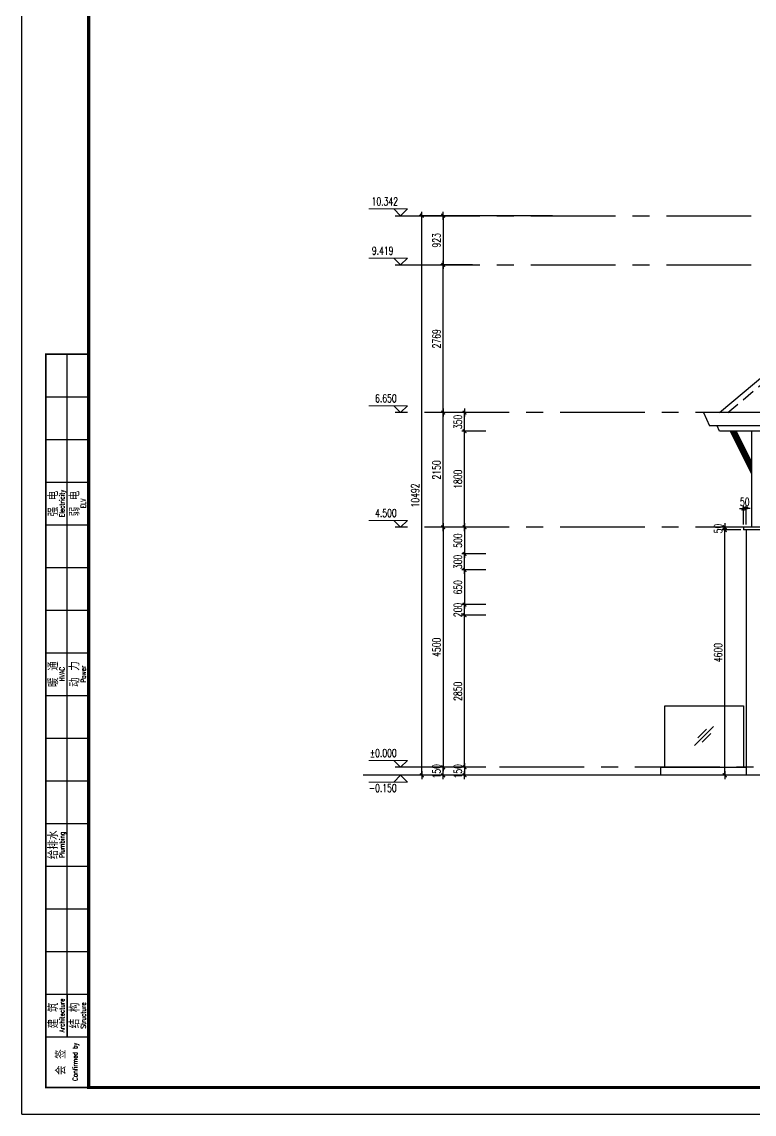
# Model space of a CAD drawing. Extents: x -395226 to -176901, y -140672 to 68263.
# Drawn here: x -342190 to -328470, y -74629 to -54150 of the extents above; entities that cross this region are included whole.
import ezdxf
from ezdxf.enums import TextEntityAlignment as Align

# ---------------------------------------------------------------- set-up
doc = ezdxf.new("R2010")
doc.units = 0
doc.header["$LTSCALE"] = 1000
doc.header["$MEASUREMENT"] = 0
for name, pattern in [('ACAD_ISO08W100', [36, 24, -3, 6, -3]), ('CENTER', [50.8, 31.75, -6.35, 6.35, -6.35]), ('HIDDEN', [0.375, 0.25, -0.125])]:
    doc.linetypes.add(name, pattern=pattern)
doc.layers.get('0').update_dxf_attribs({"linetype": 'CONTINUOUS'})
doc.layers.get('Defpoints').update_dxf_attribs({"linetype": 'CONTINUOUS'})
for name, color, linetype in [('A-DIM', 201, 'CONTINUOUS'), ('A-DOTE', 8, 'ACAD_ISO08W100'), ('A-FACADE-hatch', 252, 'CONTINUOUS'), ('A-FIN-GRAN', 34, 'CONTINUOUS'), ('A-LINE', 8, 'CONTINUOUS'), ('A-PUB-DIM', 3, 'CONTINUOUS'), ('A-ROOF', 7, 'CONTINUOUS'), ('A-SITE', 7, 'CONTINUOUS'), ('A-WINDOW', 4, 'CONTINUOUS'), ('Sect 18', 1, 'CONTINUOUS'), ('图框', 7, 'CONTINUOUS')]:
    doc.layers.add(name, color=color, linetype=linetype)
doc.layers.add('A-LEVEL', color=135, linetype='CONTINUOUS', lineweight=0)
doc.styles.add('DIM_FONT', font='SIMPLEX', dxfattribs={"width": 0.7, "bigfont": 'GBCBIG'})
doc.styles.add('TJHZTXT', font='tjromans.shx', dxfattribs={"width": 0.8, "bigfont": 'tjhztxt.shx'})
doc.styles.add('TKZ2_tjkts.shx', font='tjromant.shx', dxfattribs={"bigfont": 'tjkts.shx'})
doc.styles.add('zjz', font='tjromans.shx', dxfattribs={"width": 0.7, "height": 500, "bigfont": 'tjhztxt.shx'})
doc.dimstyles.new('DIM100', dxfattribs={"dimscale": 100, "dimtxt": 3, "dimasz": 0.01, "dimexe": 1, "dimexo": 1, "dimgap": 1, "dimtad": 1, "dimdec": 0, "dimzin": 0, "dimdsep": 46, "dimtxsty": 'DIM_FONT', "dimblk1": '_DIMX', "dimblk2": '_DIMX', "dimsah": 1, "dimcen": 0.01, "dimclrd": 256, "dimclre": 256, "dimclrt": 7, "dimadec": 0, "dimazin": 0, "dimtfac": 1, "dimtdec": 0, "dimtix": 1, "dimtmove": 2, "dimatfit": 3, "dimldrblk": '_DIMX', "dimfxl": 0, "dimtolj": 1, "dimtzin": 5, "dimarcsym": 0})

# ---------------------------------------------------------------- blocks, each defined once
blk = doc.blocks.new('glass hatch')
at = {"color": 9}
for p, q in [((0, 0), (355, 355)), ((61, 143), (225, 306)), ((143, 61), (306, 225))]:
    blk.add_line(p, q, dxfattribs=at)
blk = doc.blocks.new('_DIMX')
blk.add_line((-150, 0), (150, 0))
at = {"const_width": 50}
blk.add_lwpolyline([(-70, -70), (70, 70)], dxfattribs=at)
blk = doc.blocks.new('*D549')
at = {"layer": 'A-PUB-DIM', "lineweight": -2}
for p, q in [((-332246, -57784), (-334745, -57784)), ((-334695, -68276), (-334695, -57785)), ((-332146, -68276), (-334745, -68276))]:
    blk.add_line(p, q, dxfattribs=at)
at = {"layer": 'Defpoints', "color": 0}
for p in [(-334695, -57784), (-332196, -57784), (-332096, -68276)]:
    blk.add_point(p, dxfattribs=at)
at = {"layer": 'A-PUB-DIM', "lineweight": -2, "xscale": 0.5, "yscale": 0.5, "zscale": 0.5}
for p, rotation in [((-334695, -57784), 90), ((-334695, -68276), 270)]:
    blk.add_blockref('_DIMX', p, dxfattribs=dict(at, rotation=rotation))
at = {"layer": 'A-PUB-DIM', "insert": (-334820, -63030), "char_height": 150, "attachment_point": 5, "rotation": 90, "style": 'DIM_FONT'}
blk.add_mtext('\\A1;10492', dxfattribs=at)
blk = doc.blocks.new('*D550')
at = {"layer": 'A-PUB-DIM', "lineweight": -2}
for p, q in [((-333746, -63626), (-334345, -63626)), ((-334295, -63627), (-334295, -68126)), ((-333746, -68126), (-334345, -68126))]:
    blk.add_line(p, q, dxfattribs=at)
at = {"layer": 'Defpoints', "color": 0}
for p in [(-333696, -63626), (-334295, -68126), (-333696, -68126)]:
    blk.add_point(p, dxfattribs=at)
at = {"layer": 'A-PUB-DIM', "lineweight": -2, "xscale": 0.5, "yscale": 0.5, "zscale": 0.5}
for p, rotation in [((-334295, -63626), 90), ((-334295, -68126), 270)]:
    blk.add_blockref('_DIMX', p, dxfattribs=dict(at, rotation=rotation))
at = {"layer": 'A-PUB-DIM', "insert": (-334420, -65876), "char_height": 150, "attachment_point": 5, "rotation": 90, "style": 'DIM_FONT'}
blk.add_mtext('\\A1;4500', dxfattribs=at)
blk = doc.blocks.new('*D551')
at = {"layer": 'A-PUB-DIM', "lineweight": -2}
for p, q in [((-333746, -61476), (-334345, -61476)), ((-334295, -63626), (-334295, -61477)), ((-333746, -63626), (-334345, -63626))]:
    blk.add_line(p, q, dxfattribs=at)
at = {"layer": 'Defpoints', "color": 0}
for p in [(-334295, -61476), (-333696, -61476), (-333696, -63626)]:
    blk.add_point(p, dxfattribs=at)
at = {"layer": 'A-PUB-DIM', "lineweight": -2, "xscale": 0.5, "yscale": 0.5, "zscale": 0.5}
for p, rotation in [((-334295, -61476), 90), ((-334295, -63626), 270)]:
    blk.add_blockref('_DIMX', p, dxfattribs=dict(at, rotation=rotation))
at = {"layer": 'A-PUB-DIM', "insert": (-334420, -62551), "char_height": 150, "attachment_point": 5, "rotation": 90, "style": 'DIM_FONT'}
blk.add_mtext('\\A1;2150', dxfattribs=at)
blk = doc.blocks.new('A$C27EA7CCC')
at = {"layer": 'A-LEVEL', "linetype": 'ByBlock'}
blk.add_lwpolyline([(1018, 509), (509, 0), (0, 509), (2880, 509)], dxfattribs=at)
at = {"layer": 'A-LEVEL', "style": 'zjz', "width": 0.7}
for tag, p in [('-6.000（建筑）', (3635, 1346)), ('-6.300（结构）', (3635, 645))]:
    blk.add_attdef(tag, text='', height=600, dxfattribs=at).set_placement(p, align=Align.RIGHT)
blk = doc.blocks.new('*D552')
at = {"layer": 'A-PUB-DIM', "lineweight": -2}
for p, q in [((-333746, -68126), (-334345, -68126)), ((-334295, -68126), (-334295, -68125)), ((-334295, -68276), (-334295, -68126)), ((-333746, -68276), (-334345, -68276)), ((-334295, -68277), (-334295, -68277))]:
    blk.add_line(p, q, dxfattribs=at)
at = {"layer": 'Defpoints', "color": 0}
for p in [(-334295, -68126), (-333696, -68126), (-333696, -68276)]:
    blk.add_point(p, dxfattribs=at)
at = {"layer": 'A-PUB-DIM', "lineweight": -2, "xscale": 0.5, "yscale": 0.5, "zscale": 0.5}
for p, rotation in [((-334295, -68126), 270), ((-334295, -68276), 90)]:
    blk.add_blockref('_DIMX', p, dxfattribs=dict(at, rotation=rotation))
at = {"layer": 'A-PUB-DIM', "insert": (-334420, -68201), "char_height": 150, "attachment_point": 5, "rotation": 90, "style": 'DIM_FONT'}
blk.add_mtext('\\A1;150', dxfattribs=at)
blk = doc.blocks.new('*D554')
at = {"layer": 'A-DIM', "lineweight": -2}
for p, q in [((-333495, -65276), (-333945, -65276)), ((-333895, -68126), (-333895, -65277)), ((-333495, -68126), (-333945, -68126))]:
    blk.add_line(p, q, dxfattribs=at)
at = {"layer": 'Defpoints', "color": 0}
for p in [(-333895, -65276), (-333445, -65276), (-333445, -68126)]:
    blk.add_point(p, dxfattribs=at)
at = {"layer": 'A-DIM', "lineweight": -2, "xscale": 0.5, "yscale": 0.5, "zscale": 0.5}
for p, rotation in [((-333895, -65276), 90), ((-333895, -68126), 270)]:
    blk.add_blockref('_DIMX', p, dxfattribs=dict(at, rotation=rotation))
at = {"layer": 'A-DIM', "insert": (-334020, -66701), "char_height": 150, "attachment_point": 5, "rotation": 90, "style": 'DIM_FONT'}
blk.add_mtext('\\A1;2850', dxfattribs=at)
blk = doc.blocks.new('*D555')
at = {"layer": 'A-DIM', "lineweight": -2}
for p, q in [((-333495, -65076), (-333945, -65076)), ((-333895, -65076), (-333895, -65075)), ((-333895, -65276), (-333895, -65076)), ((-333495, -65276), (-333945, -65276)), ((-333895, -65277), (-333895, -65277))]:
    blk.add_line(p, q, dxfattribs=at)
at = {"layer": 'Defpoints', "color": 0}
for p in [(-333895, -65076), (-333445, -65076), (-333445, -65276)]:
    blk.add_point(p, dxfattribs=at)
at = {"layer": 'A-DIM', "lineweight": -2, "xscale": 0.5, "yscale": 0.5, "zscale": 0.5}
for p, rotation in [((-333895, -65076), 270), ((-333895, -65276), 90)]:
    blk.add_blockref('_DIMX', p, dxfattribs=dict(at, rotation=rotation))
at = {"layer": 'A-DIM', "insert": (-334020, -65176), "char_height": 150, "attachment_point": 5, "rotation": 90, "style": 'DIM_FONT'}
blk.add_mtext('\\A1;200', dxfattribs=at)
blk = doc.blocks.new('*D556')
at = {"layer": 'A-DIM', "lineweight": -2}
for p, q in [((-333495, -61826), (-333945, -61826)), ((-333895, -63626), (-333895, -61827)), ((-333495, -63626), (-333945, -63626))]:
    blk.add_line(p, q, dxfattribs=at)
at = {"layer": 'Defpoints', "color": 0}
for p in [(-333895, -61826), (-333445, -61826), (-333445, -63626)]:
    blk.add_point(p, dxfattribs=at)
at = {"layer": 'A-DIM', "lineweight": -2, "xscale": 0.5, "yscale": 0.5, "zscale": 0.5}
for p, rotation in [((-333895, -61826), 90), ((-333895, -63626), 270)]:
    blk.add_blockref('_DIMX', p, dxfattribs=dict(at, rotation=rotation))
at = {"layer": 'A-DIM', "insert": (-334020, -62726), "char_height": 150, "attachment_point": 5, "rotation": 90, "style": 'DIM_FONT'}
blk.add_mtext('\\A1;1800', dxfattribs=at)
blk = doc.blocks.new('*D564')
at = {"layer": 'A-DIM', "lineweight": -2}
for p, q in [((-333495, -61476), (-333945, -61476)), ((-333895, -61476), (-333895, -61475)), ((-333895, -61826), (-333895, -61476)), ((-333495, -61826), (-333945, -61826)), ((-333895, -61827), (-333895, -61827))]:
    blk.add_line(p, q, dxfattribs=at)
at = {"layer": 'Defpoints', "color": 0}
for p in [(-333895, -61476), (-333445, -61476), (-333445, -61826)]:
    blk.add_point(p, dxfattribs=at)
at = {"layer": 'A-DIM', "lineweight": -2, "xscale": 0.5, "yscale": 0.5, "zscale": 0.5}
for p, rotation in [((-333895, -61476), 270), ((-333895, -61826), 90)]:
    blk.add_blockref('_DIMX', p, dxfattribs=dict(at, rotation=rotation))
at = {"layer": 'A-DIM', "insert": (-334020, -61651), "char_height": 150, "attachment_point": 5, "rotation": 90, "style": 'DIM_FONT'}
blk.add_mtext('\\A1;350', dxfattribs=at)
blk = doc.blocks.new('*D567')
at = {"layer": 'A-PUB-DIM', "lineweight": -2}
for p, q in [((-333746, -58707), (-334345, -58707)), ((-334295, -61476), (-334295, -58708)), ((-333746, -61476), (-334345, -61476))]:
    blk.add_line(p, q, dxfattribs=at)
at = {"layer": 'Defpoints', "color": 0}
for p in [(-334295, -58707), (-333696, -58707), (-333696, -61476)]:
    blk.add_point(p, dxfattribs=at)
at = {"layer": 'A-PUB-DIM', "lineweight": -2, "xscale": 0.5, "yscale": 0.5, "zscale": 0.5}
for p, rotation in [((-334295, -58707), 90), ((-334295, -61476), 270)]:
    blk.add_blockref('_DIMX', p, dxfattribs=dict(at, rotation=rotation))
at = {"layer": 'A-PUB-DIM', "insert": (-334420, -60092), "char_height": 150, "attachment_point": 5, "rotation": 90, "style": 'DIM_FONT'}
blk.add_mtext('\\A1;2769', dxfattribs=at)
blk = doc.blocks.new('*D580')
at = {"layer": 'A-PUB-DIM', "lineweight": -2}
for p, q in [((-333746, -57784), (-334345, -57784)), ((-334295, -57785), (-334295, -58707)), ((-333746, -58707), (-334345, -58707))]:
    blk.add_line(p, q, dxfattribs=at)
at = {"layer": 'Defpoints', "color": 0}
for p in [(-333696, -57784), (-334295, -58707), (-333696, -58707)]:
    blk.add_point(p, dxfattribs=at)
at = {"layer": 'A-PUB-DIM', "lineweight": -2, "xscale": 0.5, "yscale": 0.5, "zscale": 0.5}
for p, rotation in [((-334295, -57784), 90), ((-334295, -58707), 270)]:
    blk.add_blockref('_DIMX', p, dxfattribs=dict(at, rotation=rotation))
at = {"layer": 'A-PUB-DIM', "insert": (-334420, -58246), "char_height": 150, "attachment_point": 5, "rotation": 90, "style": 'DIM_FONT'}
blk.add_mtext('\\A1;923', dxfattribs=at)
blk = doc.blocks.new('*D584')
at = {"layer": 'A-DIM', "lineweight": -2}
for p, q in [((-328720, -63676), (-329070, -63676)), ((-329020, -68276), (-329020, -63677)), ((-328720, -68276), (-329070, -68276))]:
    blk.add_line(p, q, dxfattribs=at)
at = {"layer": 'Defpoints', "color": 0}
for p in [(-329020, -63676), (-328670, -63676), (-328670, -68276)]:
    blk.add_point(p, dxfattribs=at)
at = {"layer": 'A-DIM', "lineweight": -2, "xscale": 0.5, "yscale": 0.5, "zscale": 0.5}
for p, rotation in [((-329020, -63676), 90), ((-329020, -68276), 270)]:
    blk.add_blockref('_DIMX', p, dxfattribs=dict(at, rotation=rotation))
at = {"layer": 'A-DIM', "insert": (-329145, -65976), "char_height": 150, "attachment_point": 5, "rotation": 90, "style": 'DIM_FONT'}
blk.add_mtext('\\A1;4600', dxfattribs=at)
blk = doc.blocks.new('*D585')
at = {"layer": 'A-DIM', "lineweight": -2}
for p, q in [((-328720, -63626), (-329070, -63626)), ((-328720, -63676), (-329070, -63676)), ((-329020, -63626), (-329020, -63625)), ((-329020, -63676), (-329020, -63626)), ((-329020, -63677), (-329020, -63677))]:
    blk.add_line(p, q, dxfattribs=at)
at = {"layer": 'Defpoints', "color": 0}
for p in [(-329020, -63626), (-328670, -63626), (-328670, -63676)]:
    blk.add_point(p, dxfattribs=at)
at = {"layer": 'A-DIM', "lineweight": -2, "xscale": 0.5, "yscale": 0.5, "zscale": 0.5}
for p, rotation in [((-329020, -63626), 270), ((-329020, -63676), 90)]:
    blk.add_blockref('_DIMX', p, dxfattribs=dict(at, rotation=rotation))
at = {"layer": 'A-DIM', "insert": (-329145, -63651), "char_height": 150, "attachment_point": 5, "rotation": 90, "style": 'DIM_FONT'}
blk.add_mtext('\\A1;50', dxfattribs=at)
blk = doc.blocks.new('*D586')
at = {"layer": 'A-DIM', "lineweight": -2}
for p, q in [((-328670, -63276), (-328671, -63276)), ((-328670, -63576), (-328670, -63226)), ((-328670, -63276), (-328620, -63276)), ((-328620, -63576), (-328620, -63226)), ((-328619, -63276), (-328619, -63276))]:
    blk.add_line(p, q, dxfattribs=at)
at = {"layer": 'Defpoints', "color": 0}
for p in [(-328620, -63276), (-328670, -63626), (-328620, -63626)]:
    blk.add_point(p, dxfattribs=at)
at = {"layer": 'A-DIM', "lineweight": -2, "xscale": 0.5, "yscale": 0.5, "zscale": 0.5}
blk.add_blockref('_DIMX', (-328670, -63276), dxfattribs=at)
at = {"layer": 'A-DIM', "lineweight": -2, "xscale": 0.5, "yscale": 0.5, "zscale": 0.5, "rotation": 180}
blk.add_blockref('_DIMX', (-328620, -63276), dxfattribs=at)
at = {"layer": 'A-DIM', "insert": (-328645, -63151), "char_height": 150, "attachment_point": 5, "style": 'DIM_FONT'}
blk.add_mtext('\\A1;50', dxfattribs=at)
blk = doc.blocks.new('*D587')
at = {"layer": 'A-DIM', "lineweight": -2}
for p, q in [((-333495, -64426), (-333945, -64426)), ((-333895, -64427), (-333895, -65076)), ((-333495, -65076), (-333945, -65076))]:
    blk.add_line(p, q, dxfattribs=at)
at = {"layer": 'Defpoints', "color": 0}
for p in [(-333445, -64426), (-333895, -65076), (-333445, -65076)]:
    blk.add_point(p, dxfattribs=at)
at = {"layer": 'A-DIM', "lineweight": -2, "xscale": 0.5, "yscale": 0.5, "zscale": 0.5}
for p, rotation in [((-333895, -64426), 90), ((-333895, -65076), 270)]:
    blk.add_blockref('_DIMX', p, dxfattribs=dict(at, rotation=rotation))
at = {"layer": 'A-DIM', "insert": (-334020, -64751), "char_height": 150, "attachment_point": 5, "rotation": 90, "style": 'DIM_FONT'}
blk.add_mtext('\\A1;650', dxfattribs=at)
blk = doc.blocks.new('*D815')
at = {"layer": 'A-DIM', "lineweight": -2}
for p, q in [((-333495, -64126), (-333945, -64126)), ((-333895, -64126), (-333895, -64125)), ((-333895, -64426), (-333895, -64126)), ((-333495, -64426), (-333945, -64426)), ((-333895, -64427), (-333895, -64427))]:
    blk.add_line(p, q, dxfattribs=at)
at = {"layer": 'Defpoints', "color": 0}
for p in [(-333895, -64126), (-333445, -64126), (-333445, -64426)]:
    blk.add_point(p, dxfattribs=at)
at = {"layer": 'A-DIM', "lineweight": -2, "xscale": 0.5, "yscale": 0.5, "zscale": 0.5}
for p, rotation in [((-333895, -64126), 270), ((-333895, -64426), 90)]:
    blk.add_blockref('_DIMX', p, dxfattribs=dict(at, rotation=rotation))
at = {"layer": 'A-DIM', "insert": (-334020, -64276), "char_height": 150, "attachment_point": 5, "rotation": 90, "style": 'DIM_FONT'}
blk.add_mtext('\\A1;300', dxfattribs=at)
blk = doc.blocks.new('*D816')
at = {"layer": 'A-DIM', "lineweight": -2}
for p, q in [((-333495, -63626), (-333945, -63626)), ((-333895, -63627), (-333895, -64126)), ((-333495, -64126), (-333945, -64126))]:
    blk.add_line(p, q, dxfattribs=at)
at = {"layer": 'Defpoints', "color": 0}
for p in [(-333445, -63626), (-333895, -64126), (-333445, -64126)]:
    blk.add_point(p, dxfattribs=at)
at = {"layer": 'A-DIM', "lineweight": -2, "xscale": 0.5, "yscale": 0.5, "zscale": 0.5}
for p, rotation in [((-333895, -63626), 90), ((-333895, -64126), 270)]:
    blk.add_blockref('_DIMX', p, dxfattribs=dict(at, rotation=rotation))
at = {"layer": 'A-DIM', "insert": (-334020, -63876), "char_height": 150, "attachment_point": 5, "rotation": 90, "style": 'DIM_FONT'}
blk.add_mtext('\\A1;500', dxfattribs=at)
blk = doc.blocks.new('*D822')
at = {"layer": 'A-DIM', "lineweight": -2}
for p, q in [((-333495, -68126), (-333945, -68126)), ((-333895, -68126), (-333895, -68125)), ((-333895, -68126), (-333895, -68276)), ((-333495, -68276), (-333945, -68276)), ((-333895, -68277), (-333895, -68277))]:
    blk.add_line(p, q, dxfattribs=at)
at = {"layer": 'Defpoints', "color": 0}
for p in [(-333445, -68126), (-333895, -68276), (-333445, -68276)]:
    blk.add_point(p, dxfattribs=at)
at = {"layer": 'A-DIM', "lineweight": -2, "xscale": 0.5, "yscale": 0.5, "zscale": 0.5}
for p, rotation in [((-333895, -68126), 270), ((-333895, -68276), 90)]:
    blk.add_blockref('_DIMX', p, dxfattribs=dict(at, rotation=rotation))
at = {"layer": 'A-DIM', "insert": (-334020, -68201), "char_height": 150, "attachment_point": 5, "rotation": 90, "style": 'DIM_FONT'}
blk.add_mtext('\\A1;150', dxfattribs=at)
blk = doc.blocks.new('TJAD_TK_A0')
at = {"layer": '图框'}
for p, q in [((973, -441.7), (973, 399.3)), ((990, -412.7), (990, -156.7)), ((982, -172.7), (998, -172.7)), ((982, -188.7), (998, -188.7)), ((982, -204.7), (998, -204.7)), ((982, -220.7), (998, -220.7)), ((982, -236.7), (998, -236.7)), ((982, -252.7), (998, -252.7)), ((982, -268.7), (998, -268.7)), ((982, -284.7), (998, -284.7)), ((982, -300.7), (998, -300.7)), ((982, -316.7), (998, -316.7)), ((982, -332.7), (998, -332.7)), ((982, -348.7), (998, -348.7)), ((982, -364.7), (998, -364.7)), ((982, -380.7), (998, -380.7)), ((982, -396.7), (998, -396.7)), ((990, -396.7), (990, -412.7)), ((982, -412.7), (998, -412.7)), ((973, -441.7), (2162, -441.7))]:
    blk.add_line(p, q, dxfattribs=at)
at = {"layer": '图框', "const_width": 1.2}
blk.add_lwpolyline([(2152, -431.7), (2152, 389.3), (998, 389.3), (998, -431.7)], close=True, dxfattribs=at)
at = {"layer": '图框', "const_width": 0.6}
blk.add_lwpolyline([(998, -431.7), (982, -431.7), (982, -156.7), (998, -156.7)], dxfattribs=at)
at = {"layer": '图框', "style": 'TKZ2_tjkts.shx'}
for s, p in [('强 电', (984.79, -212.7)), ('弱 电', (992.79, -212.7)), ('暖 通', (984.79, -276.7)), ('动 力', (992.79, -276.7)), ('给排水', (984.79, -340.7)), ('建 筑', (984.79, -404.7)), ('结 构', (992.79, -404.7)), ('会 签', (987.62, -422.2))]:
    blk.add_text(s, height=3.6, rotation=90, dxfattribs=at).set_placement(p, align=Align.MIDDLE_CENTER)
at = {"layer": '图框', "style": 'TKZ2_tjkts.shx', "width": 0.8}
for s, p in [('Electricity', (988.02, -212.7)), ('ELV', (996.02, -212.7)), ('HVAC', (988.02, -276.7)), ('Power', (996.02, -276.7)), ('Plumbing', (988.02, -340.7)), ('Architecture', (988.02, -404.7)), ('Structure', (996.02, -404.7)), ('Confirmed by', (992.95, -422.09))]:
    blk.add_text(s, height=1.8, rotation=90, dxfattribs=at).set_placement(p, align=Align.MIDDLE_CENTER)

msp = doc.modelspace()

# ---------------------------------------------------------------- hatches: boundary and pattern name
at = {"layer": 'A-FACADE-hatch'}
h = msp.add_hatch(dxfattribs=at)
h.set_pattern_fill('DOTS', color=256, scale=400, style=0)
h.set_pattern_definition([(180, (-527604.728, -12212.526), (-12.5, 25), [0, -25])])
h.paths.add_polyline_path([(-328919.5, -61826.3), (-328807.7, -61826.3), (-328519.5, -62402.7), (-328519.5, -62626.3)])

# ---------------------------------------------------------------- linework, layer by layer
at = {"layer": 'A-DOTE', "linetype": 'CENTER', "ltscale": 0.05}
for p, q in [((-335194.5, -57784.3), (-318119.5, -57784.3)), ((-335194.5, -58707.3), (-321419.5, -58707.3)), ((-317819.5, -61476.3), (-335194.5, -61476.3)), ((-317819.5, -63626.3), (-335194.5, -63626.3)), ((-296094.5, -68126.3), (-335194.5, -68126.3))]:
    msp.add_line(p, q, dxfattribs=at)
at = {"layer": 'A-FIN-GRAN'}
msp.add_line((-324219.5, -63676.3), (-328619.5, -63676.3), dxfattribs=at)
at = {"layer": 'A-LINE', "linetype": 'HIDDEN'}
msp.add_lwpolyline([(-328964, -61476.3), (-324719.5, -57914.8), (-318119.5, -57914.8)], dxfattribs=at)
at = {"layer": 'A-LINE'}
for points in [[(-328919.5, -61826.3), (-328519.5, -62626.3)], [(-328807.7, -61826.3), (-328519.5, -62402.7)], [(-330219.5, -68276.3), (-330219.5, -68126.3), (-328619.5, -68126.3)]]:
    msp.add_lwpolyline(points, dxfattribs=at)
at = {"layer": 'A-ROOF'}
for p, q in [((-329419.5, -61476.3), (-329303, -61726.3)), ((-317936.1, -61726.3), (-329303, -61726.3)), ((-329116.3, -61826.3), (-329163, -61726.3)), ((-324719.5, -61826.3), (-329116.3, -61826.3))]:
    msp.add_line(p, q, dxfattribs=at)
for points in [[(-329119.5, -61476.3), (-324719.5, -57784.3)], [(-325019.5, -61476.3), (-329419.5, -61476.3)]]:
    msp.add_lwpolyline(points, dxfattribs=at)
at = {"layer": 'A-SITE', "ltscale": 0.05}
msp.add_lwpolyline([(-295494.5, -68276.3), (-335794.5, -68276.3)], dxfattribs=at)
at = {"layer": 'A-WINDOW'}
msp.add_lwpolyline([(-330144.5, -68126.3), (-330144.5, -66976.3), (-328669.5, -66976.3), (-328669.5, -68126.3)], dxfattribs=at)
at = {"layer": 'Sect 18'}
for p, q in [((-328519.5, -61826.3), (-328519.5, -63626.3)), ((-324219.5, -63626.3), (-328669.5, -63626.3)), ((-328619.5, -63676.3), (-328669.5, -63676.3))]:
    msp.add_line(p, q, dxfattribs=at)
for points in [[(-328669.5, -63626.3), (-328669.5, -63676.3)], [(-328619.5, -63676.3), (-328619.5, -68276.3)]]:
    msp.add_lwpolyline(points, dxfattribs=at)

# ---------------------------------------------------------------- block references
at = {"layer": 'A-LEVEL', "linetype": 'ByBlock'}
ref = msp.add_blockref('A$C27EA7CCC', (-334967.2, -57784.3), dxfattribs=dict(at, xscale=-0.25, yscale=0.25, zscale=0.25))
ref.add_attrib('-6.000（建筑）', '10.342', dxfattribs={"height": 150, "style": 'TJHZTXT', "width": 0.7}).set_placement((-335142.2, -57591.9), align=Align.RIGHT)
ref = msp.add_blockref('A$C27EA7CCC', (-334967.2, -58707.3), dxfattribs=dict(at, xscale=-0.25, yscale=0.25, zscale=0.25))
ref.add_attrib('-6.000（建筑）', '9.419', dxfattribs={"height": 150, "style": 'TJHZTXT', "width": 0.7}).set_placement((-335227, -58514.9), align=Align.RIGHT)
ref = msp.add_blockref('A$C27EA7CCC', (-334967.2, -61476.3), dxfattribs=dict(at, xscale=-0.25, yscale=0.25, zscale=0.25))
ref.add_attrib('-6.000（建筑）', '6.650', dxfattribs={"height": 150, "style": 'TJHZTXT', "width": 0.7}).set_placement((-335166.4, -61283.9), align=Align.RIGHT)
ref = msp.add_blockref('A$C27EA7CCC', (-334967.2, -63626.3), dxfattribs=dict(at, xscale=-0.25, yscale=0.25, zscale=0.25))
ref.add_attrib('-6.000（建筑）', '4.500', dxfattribs={"height": 150, "style": 'TJHZTXT', "width": 0.7}).set_placement((-335166.4, -63433.9), align=Align.RIGHT)
ref = msp.add_blockref('A$C27EA7CCC', (-334967.2, -68125.8), dxfattribs=dict(at, xscale=-0.25, yscale=0.25, zscale=0.25))
ref.add_attrib('-6.000（建筑）', '%%p0.000', dxfattribs={"height": 150, "style": 'TJHZTXT', "width": 0.7}).set_placement((-335166.4, -67933.4), align=Align.RIGHT)
ref = msp.add_blockref('A$C27EA7CCC', (-334967.2, -68276.3), dxfattribs=dict(at, xscale=0.25, yscale=0.25, zscale=0.25, rotation=180))
ref.add_attrib('-6.000（建筑）', '-0.150', dxfattribs={"height": 150, "style": 'TJHZTXT', "width": 0.7}).set_placement((-335166.4, -68589.9), align=Align.RIGHT)
at = {"layer": 'A-LINE'}
msp.add_blockref('glass hatch', (-329584.5, -67715.2), dxfattribs=at)
at = {"layer": '图框', "xscale": 50, "yscale": 50, "zscale": 50}
msp.add_blockref('TJAD_TK_A0', (-390840, -52544), dxfattribs=at)

# ---------------------------------------------------------------- dimensions: what is measured, and where the dimension line sits
at = {"layer": 'A-DIM'}
for p1, p2, distance, picture, middle in [((-333444.5, -61826.3), (-333444.5, -61476.3), 450, '*D564', (-334019.5, -61651.3)), ((-333444.5, -63626.3), (-333444.5, -61826.3), 450, '*D556', (-334019.5, -62726.3)), ((-328669.5, -63626.3), (-328619.5, -63626.3), 350, '*D586', (-328644.5, -63151.3)), ((-333444.5, -63626.3), (-333444.5, -64126.3), -450, '*D816', (-334019.5, -63876.3)), ((-328669.5, -63676.3), (-328669.5, -63626.3), 350, '*D585', (-329144.5, -63651.3)), ((-328669.5, -68276.3), (-328669.5, -63676.3), 350, '*D584', (-329144.5, -65976.3)), ((-333444.5, -64426.3), (-333444.5, -64126.3), 450, '*D815', (-334019.5, -64276.3)), ((-333444.5, -64426.3), (-333444.5, -65076.3), -450, '*D587', (-334019.5, -64751.3)), ((-333444.5, -65276.3), (-333444.5, -65076.3), 450, '*D555', (-334019.5, -65176.3)), ((-333444.5, -68126.3), (-333444.5, -65276.3), 450, '*D554', (-334019.5, -66701.3)), ((-333444.5, -68126.3), (-333444.5, -68276.3), -450, '*D822', (-334019.5, -68201.3))]:
    dim = msp.add_aligned_dim(p1=p1, p2=p2, distance=distance, dimstyle='DIM100', override={"dimscale": 50, "dimclrt": 256}, dxfattribs=at)
    dim.commit()
    dim.dimension.update_dxf_attribs({"geometry": picture, "text_midpoint": middle})
at = {"layer": 'A-PUB-DIM'}
for base, p1, p2, angle, picture, middle in [((-334694.5, -57784.3), (-332096.4, -68276.3), (-332196.4, -57784.3), 270, '*D549', (-334819.5, -63030.3)), ((-334294.5, -58707.3), (-333695.9, -57784.3), (-333695.9, -58707.3), 90, '*D580', (-334419.5, -58245.8)), ((-334294.5, -58707.3), (-333695.9, -61476.3), (-333695.9, -58707.3), 270, '*D567', (-334419.5, -60091.8)), ((-334294.5, -61476.3), (-333695.9, -63626.3), (-333695.9, -61476.3), 270, '*D551', (-334419.5, -62551.3)), ((-334294.5, -68126.3), (-333695.9, -63626.3), (-333695.9, -68126.3), 90, '*D550', (-334419.5, -65876.3)), ((-334294.5, -68126.3), (-333695.9, -68276.3), (-333695.9, -68126.3), 270, '*D552', (-334419.5, -68201.3))]:
    dim = msp.add_linear_dim(base=base, p1=p1, p2=p2, angle=angle, dimstyle='DIM100', override={"dimscale": 50, "dimclrt": 256}, dxfattribs=at)
    dim.commit()
    dim.dimension.update_dxf_attribs({"geometry": picture, "text_midpoint": middle})

doc.saveas('drawing.dxf')
